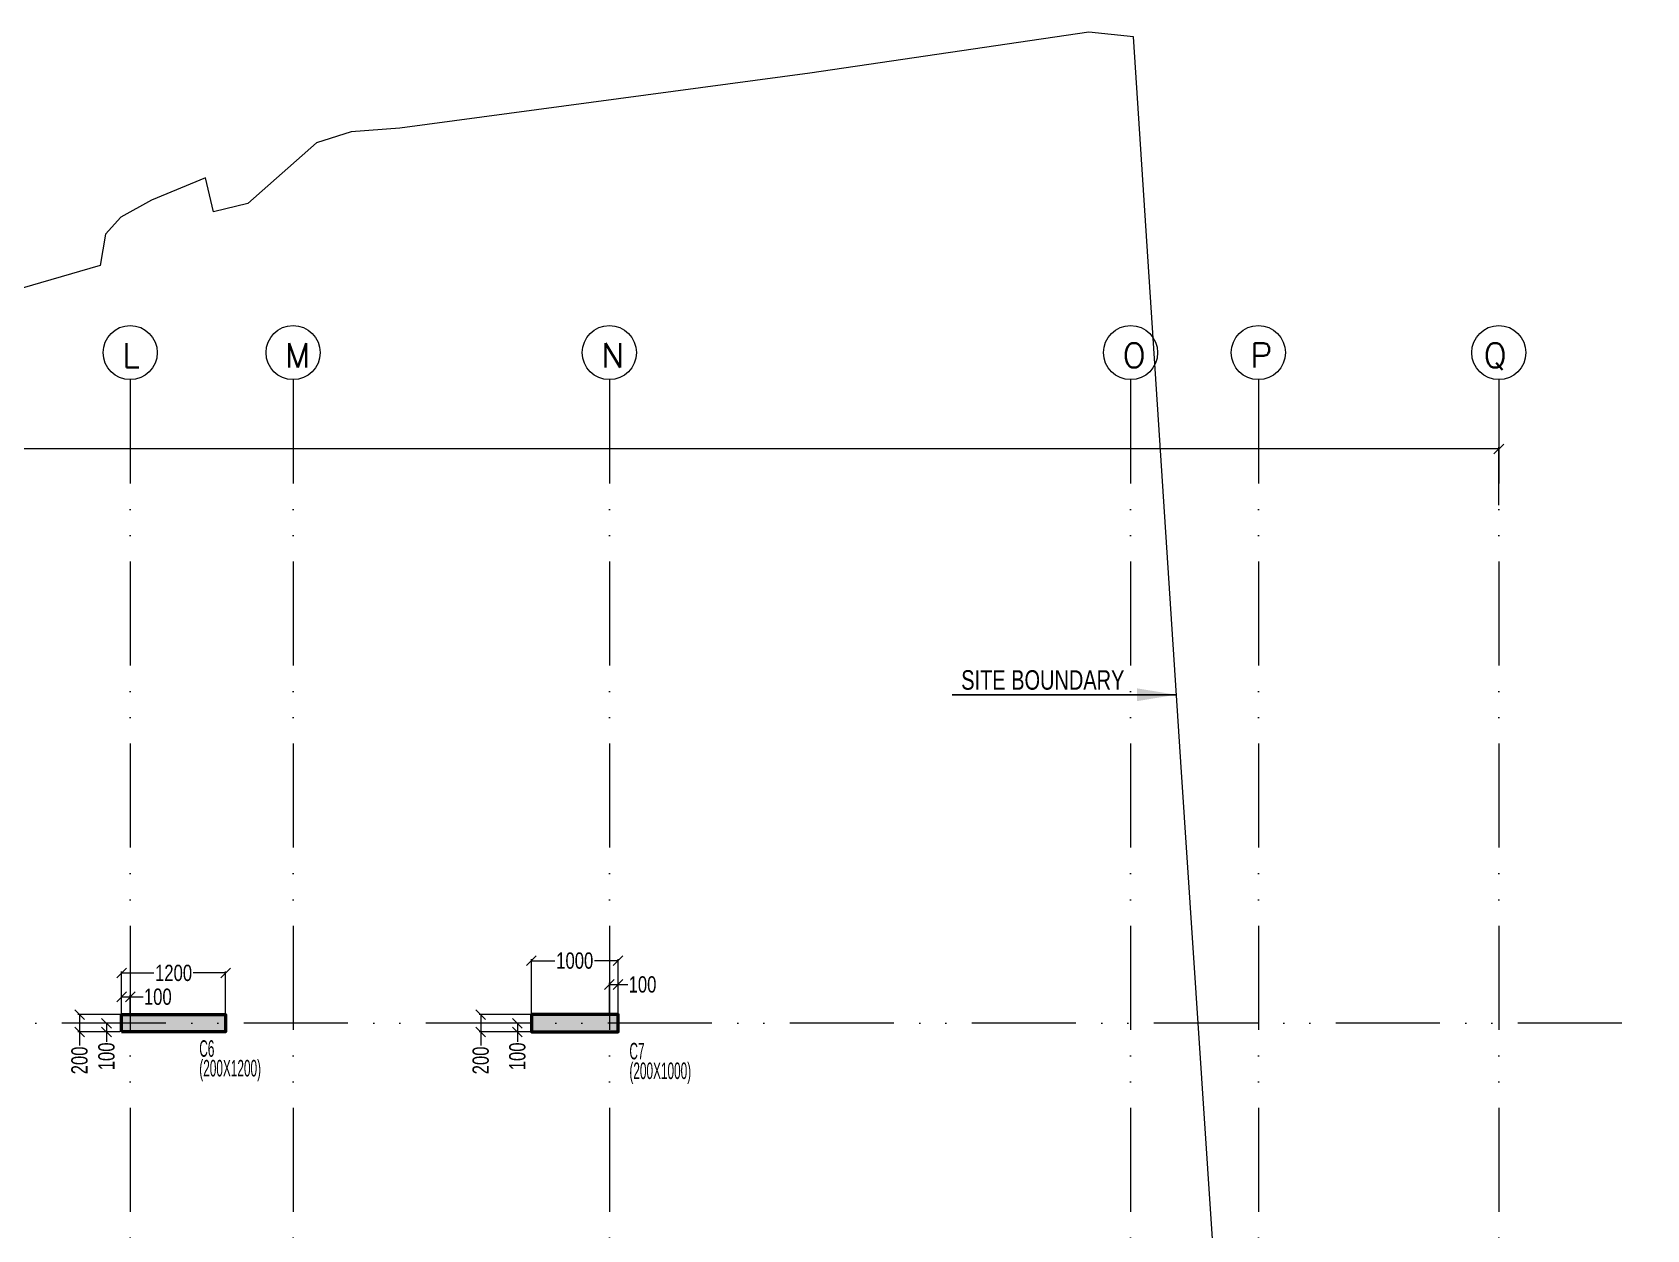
# Model space of a CAD drawing. Header units: millimetres. Extents: x 359 to 43503, y 1365 to 61403.
# Drawn here: x 21459 to 40092, y 47587 to 61403 of the extents above; entities that cross this region are included whole.
import ezdxf

# ---------------------------------------------------------------- set-up
doc = ezdxf.new("R2010")
doc.units = ezdxf.units.MM
doc.linetypes.add('ACAD_ISO04W100', pattern=[30, 24, -3, 0, -3])
doc.linetypes.add('ACAD_ISO12W100', pattern=[21, 12, -3, 0, -3, 0, -3])
for name, color, linetype, lineweight in [('A-ANNO-DIMS', 8, 'Continuous', 15), ('A-ANNO-GRID-LINE', 9, 'ACAD_ISO04W100', 20), ('A-ANNO-GRID-TEXT', 2, 'Continuous', 15), ('A-CLMN', 5, 'Continuous', 50), ('A-CONC-PATT', 253, 'Continuous', 0), ('ESGridAnnotations', 181, 'Continuous', 20), ('S - GRID TXT', 4, 'Continuous', 13), ('S-COLS-IDEN', 4, 'Continuous', 9), ('STR-COL-DIM', 8, 'Continuous', 18)]:
    doc.layers.add(name, color=color, linetype=linetype, lineweight=lineweight)
doc.styles.add('ROMANS', font='romans.shx')
doc.styles.add('SOBHA', font='swisscl.ttf')
doc.styles.add('Swis721 LtCn BT', font='swisscl.ttf', dxfattribs={"width": 0.7, "height": 250})
doc.dimstyles.new('S-75', dxfattribs={"dimscale": 75, "dimtxt": 2.5, "dimasz": 1.5, "dimexe": 0.25, "dimexo": 0.25, "dimgap": 0.1, "dimtad": 0, "dimdec": 0, "dimzin": 0, "dimdsep": 46, "dimtxsty": 'SOBHA', "dimblk": 'OBLIQUE', "dimcen": 0.09, "dimclrd": 9, "dimclre": 9, "dimclrt": 6, "dimadec": 5, "dimazin": 0, "dimtfac": 1, "dimtdec": 0, "dimtmove": 0, "dimatfit": 3, "dimfxl": 0.18, "dimtolj": 1, "dimtzin": 0, "dimlwd": -1, "dimlwe": -1, "dimarcsym": 0})

# ---------------------------------------------------------------- blocks, each defined once
blk = doc.blocks.new('A$Ca94b9103')
at = {"layer": 'A-CONC-PATT'}
h = blk.add_hatch(color=256, dxfattribs=at)
h.dxf.hatch_style = 1
h.paths.add_polyline_path([(18270, 39786), (18270, 39586), (19470, 39586), (19470, 39786)])
at = {"layer": 'A-CONC-PATT', "linetype": 'ByBlock'}
h = blk.add_hatch(color=256, dxfattribs=at)
h.dxf.hatch_style = 1
h.paths.add_polyline_path([(23000, 39786), (24000, 39786), (24000, 39586), (24000, 39586), (23800, 39586), (23800, 39586), (23000, 39586)])
at = {"layer": 'A-CLMN', "elevation": 0}
for points in [[(18270, 39586), (18270, 39786), (19470, 39786), (19470, 39586)], [(23800, 39586), (23800, 39586), (24000, 39586), (24000, 39586), (24000, 39786), (23000, 39786), (23000, 39586)]]:
    blk.add_lwpolyline(points, close=True, dxfattribs=at)
blk = doc.blocks.new('_Oblique')
at = {"color": 0, "linetype": 'ByBlock', "lineweight": -2}
blk.add_line((-0.5, -0.5), (0.5, 0.5), dxfattribs=at)
blk = doc.blocks.new('*D442')
at = {"layer": 'Defpoints', "color": 0, "transparency": 16777216}
for p in [(54435, -1588953), (20470, -1589618, 0), (54435, -1589618, 0)]:
    blk.add_point(p, dxfattribs=at)
at = {"layer": 'STR-COL-DIM', "color": 9, "transparency": 16777216}
for p, q in [((20470, -1589600), (20470, -1588934)), ((54435, -1589600), (54435, -1588934)), ((20470, -1588953), (33527, -1588953)), ((54435, -1588953), (34216, -1588953))]:
    blk.add_line(p, q, dxfattribs=at)
at = {"layer": 'STR-COL-DIM', "color": 9, "transparency": 16777216, "xscale": 112.5, "yscale": 112.5, "zscale": 112.5, "rotation": 180}
blk.add_blockref('_Oblique', (20470, -1588953), dxfattribs=at)
at = {"layer": 'STR-COL-DIM', "color": 9, "transparency": 16777216, "xscale": 112.5, "yscale": 112.5, "zscale": 112.5}
blk.add_blockref('_Oblique', (54435, -1588953), dxfattribs=at)
at = {"layer": 'STR-COL-DIM', "color": 6, "transparency": 16777216, "insert": (33872, -1588953), "char_height": 225, "attachment_point": 5, "style": 'SOBHA'}
blk.add_mtext('\\A1;33965', dxfattribs=at)
blk = doc.blocks.new('*D798')
at = {"layer": 'Defpoints', "color": 0, "transparency": 16777216}
for p in [(22490, 49969, 0), (22316, 49869), (22490, 49869)]:
    blk.add_point(p, dxfattribs=at)
at = {"layer": 'STR-COL-DIM', "color": 9, "transparency": 16777216}
for p, q in [((22471, 49969), (22297, 49969)), ((22316, 49969), (22316, 49869)), ((22471, 49869), (22297, 49869)), ((22316, 49869), (22316, 49756))]:
    blk.add_line(p, q, dxfattribs=at)
at = {"layer": 'STR-COL-DIM', "color": 9, "transparency": 16777216, "xscale": 112.5, "yscale": 112.5, "zscale": 112.5}
for p, rotation in [((22316, 49969), 90), ((22316, 49869), 270)]:
    blk.add_blockref('_Oblique', p, dxfattribs=dict(at, rotation=rotation))
at = {"layer": 'STR-COL-DIM', "color": 6, "transparency": 16777216, "insert": (22316, 49587), "char_height": 187.5, "attachment_point": 5, "rotation": 90, "style": 'SOBHA'}
blk.add_mtext('\\A1;100', dxfattribs=at)
blk = doc.blocks.new('*D799')
at = {"layer": 'Defpoints', "color": 0, "transparency": 16777216}
for p in [(22005, 50069), (22490, 50069, 0), (22490, 49869, 0)]:
    blk.add_point(p, dxfattribs=at)
at = {"layer": 'STR-COL-DIM', "color": 9, "transparency": 16777216}
for p, q in [((22471, 50069), (21986, 50069)), ((22005, 50069), (22005, 49869)), ((22471, 49869), (21986, 49869)), ((22005, 49869), (22005, 49712))]:
    blk.add_line(p, q, dxfattribs=at)
at = {"layer": 'STR-COL-DIM', "color": 9, "transparency": 16777216, "xscale": 112.5, "yscale": 112.5, "zscale": 112.5}
for p, rotation in [((22005, 50069), 90), ((22005, 49869), 270)]:
    blk.add_blockref('_Oblique', p, dxfattribs=dict(at, rotation=rotation))
at = {"layer": 'STR-COL-DIM', "color": 6, "transparency": 16777216, "insert": (22005, 49540), "char_height": 187.5, "attachment_point": 5, "rotation": 90, "style": 'SOBHA'}
blk.add_mtext('\\A1;200', dxfattribs=at)
blk = doc.blocks.new('*D800')
at = {"layer": 'Defpoints', "color": 0, "transparency": 16777216}
for p in [(23690, 50549), (22490, 50069), (23690, 50069, 0)]:
    blk.add_point(p, dxfattribs=at)
at = {"layer": 'STR-COL-DIM', "color": 9, "transparency": 16777216}
for p, q in [((22490, 50087), (22490, 50568)), ((22490, 50549), (22862, 50549)), ((23690, 50549), (23318, 50549)), ((23690, 50087), (23690, 50568))]:
    blk.add_line(p, q, dxfattribs=at)
at = {"layer": 'STR-COL-DIM', "color": 9, "transparency": 16777216, "xscale": 112.5, "yscale": 112.5, "zscale": 112.5, "rotation": 180}
blk.add_blockref('_Oblique', (22490, 50549), dxfattribs=at)
at = {"layer": 'STR-COL-DIM', "color": 9, "transparency": 16777216, "xscale": 112.5, "yscale": 112.5, "zscale": 112.5}
blk.add_blockref('_Oblique', (23690, 50549), dxfattribs=at)
at = {"layer": 'STR-COL-DIM', "color": 6, "transparency": 16777216, "insert": (23090, 50549), "char_height": 187.5, "attachment_point": 5, "style": 'SOBHA'}
blk.add_mtext('\\A1;1200', dxfattribs=at)
blk = doc.blocks.new('*D801')
at = {"layer": 'Defpoints', "color": 0, "transparency": 16777216}
for p in [(22590, 50274), (22490, 50069, 0), (22590, 50069, -1)]:
    blk.add_point(p, dxfattribs=at)
at = {"layer": 'STR-COL-DIM', "color": 9, "transparency": 16777216}
for p, q in [((22490, 50087), (22490, 50293)), ((22490, 50274), (22590, 50274)), ((22590, 50087), (22590, 50293)), ((22590, 50274), (22739, 50274))]:
    blk.add_line(p, q, dxfattribs=at)
at = {"layer": 'STR-COL-DIM', "color": 9, "transparency": 16777216, "xscale": 112.5, "yscale": 112.5, "zscale": 112.5, "rotation": 180}
blk.add_blockref('_Oblique', (22490, 50274), dxfattribs=at)
at = {"layer": 'STR-COL-DIM', "color": 9, "transparency": 16777216, "xscale": 112.5, "yscale": 112.5, "zscale": 112.5}
blk.add_blockref('_Oblique', (22590, 50274), dxfattribs=at)
at = {"layer": 'STR-COL-DIM', "color": 6, "transparency": 16777216, "insert": (22908, 50274), "char_height": 187.5, "attachment_point": 5, "style": 'SOBHA'}
blk.add_mtext('\\A1;100', dxfattribs=at)
blk = doc.blocks.new('*D802')
at = {"layer": 'Defpoints', "color": 0, "transparency": 16777216}
for p in [(27232, 49969, 0), (27058, 49869), (27232, 49869)]:
    blk.add_point(p, dxfattribs=at)
at = {"layer": 'STR-COL-DIM', "color": 9, "transparency": 16777216}
for p, q in [((27214, 49969), (27040, 49969)), ((27058, 49969), (27058, 49869)), ((27214, 49869), (27040, 49869)), ((27058, 49869), (27058, 49756))]:
    blk.add_line(p, q, dxfattribs=at)
at = {"layer": 'STR-COL-DIM', "color": 9, "transparency": 16777216, "xscale": 112.5, "yscale": 112.5, "zscale": 112.5}
for p, rotation in [((27058, 49969), 90), ((27058, 49869), 270)]:
    blk.add_blockref('_Oblique', p, dxfattribs=dict(at, rotation=rotation))
at = {"layer": 'STR-COL-DIM', "color": 6, "transparency": 16777216, "insert": (27058, 49587), "char_height": 187.5, "attachment_point": 5, "rotation": 90, "style": 'SOBHA'}
blk.add_mtext('\\A1;100', dxfattribs=at)
blk = doc.blocks.new('*D803')
at = {"layer": 'Defpoints', "color": 0, "transparency": 16777216}
for p in [(26635, 50069), (27220, 50069, 0), (27220, 49869, 0)]:
    blk.add_point(p, dxfattribs=at)
at = {"layer": 'STR-COL-DIM', "color": 9, "transparency": 16777216}
for p, q in [((27201, 50069), (26616, 50069)), ((26635, 50069), (26635, 49869)), ((27201, 49869), (26616, 49869)), ((26635, 49869), (26635, 49712))]:
    blk.add_line(p, q, dxfattribs=at)
at = {"layer": 'STR-COL-DIM', "color": 9, "transparency": 16777216, "xscale": 112.5, "yscale": 112.5, "zscale": 112.5}
for p, rotation in [((26635, 50069), 90), ((26635, 49869), 270)]:
    blk.add_blockref('_Oblique', p, dxfattribs=dict(at, rotation=rotation))
at = {"layer": 'STR-COL-DIM', "color": 6, "transparency": 16777216, "insert": (26635, 49540), "char_height": 187.5, "attachment_point": 5, "rotation": 90, "style": 'SOBHA'}
blk.add_mtext('\\A1;200', dxfattribs=at)
blk = doc.blocks.new('*D804')
at = {"layer": 'Defpoints', "color": 0, "transparency": 16777216}
for p in [(28220, 50691), (27220, 50069, 0), (28220, 50069)]:
    blk.add_point(p, dxfattribs=at)
at = {"layer": 'STR-COL-DIM', "color": 9, "transparency": 16777216}
for p, q in [((27220, 50087), (27220, 50710)), ((27220, 50691), (27492, 50691)), ((28220, 50691), (27948, 50691)), ((28220, 50087), (28220, 50710))]:
    blk.add_line(p, q, dxfattribs=at)
at = {"layer": 'STR-COL-DIM', "color": 9, "transparency": 16777216, "xscale": 112.5, "yscale": 112.5, "zscale": 112.5, "rotation": 180}
blk.add_blockref('_Oblique', (27220, 50691), dxfattribs=at)
at = {"layer": 'STR-COL-DIM', "color": 9, "transparency": 16777216, "xscale": 112.5, "yscale": 112.5, "zscale": 112.5}
blk.add_blockref('_Oblique', (28220, 50691), dxfattribs=at)
at = {"layer": 'STR-COL-DIM', "color": 6, "transparency": 16777216, "insert": (27720, 50691), "char_height": 187.5, "attachment_point": 5, "style": 'SOBHA'}
blk.add_mtext('\\A1;1000', dxfattribs=at)
blk = doc.blocks.new('*D805')
at = {"layer": 'Defpoints', "color": 0, "transparency": 16777216}
for p in [(28220, 50416), (28120, 50069, 0), (28220, 50069)]:
    blk.add_point(p, dxfattribs=at)
at = {"layer": 'STR-COL-DIM', "color": 9, "transparency": 16777216}
for p, q in [((28120, 50087), (28120, 50435)), ((28120, 50416), (28220, 50416)), ((28220, 50087), (28220, 50435)), ((28220, 50416), (28332, 50416))]:
    blk.add_line(p, q, dxfattribs=at)
at = {"layer": 'STR-COL-DIM', "color": 9, "transparency": 16777216, "xscale": 112.5, "yscale": 112.5, "zscale": 112.5, "rotation": 180}
blk.add_blockref('_Oblique', (28120, 50416), dxfattribs=at)
at = {"layer": 'STR-COL-DIM', "color": 9, "transparency": 16777216, "xscale": 112.5, "yscale": 112.5, "zscale": 112.5}
blk.add_blockref('_Oblique', (28220, 50416), dxfattribs=at)
at = {"layer": 'STR-COL-DIM', "color": 6, "transparency": 16777216, "insert": (28502, 50416), "char_height": 187.5, "attachment_point": 5, "style": 'SOBHA'}
blk.add_mtext('\\A1;100', dxfattribs=at)
blk = doc.blocks.new('A$Cacf424a8')
at = {"layer": 'S-COLS-IDEN', "char_height": 190, "width": 501.43, "attachment_point": 1, "style": 'Swis721 LtCn BT'}
for s, insert in [('C6', (17057, -296, 0)), ('(200X1200)', (17057, -523, 0)), ('(200X1000)', (22021, -553, 1))]:
    blk.add_mtext(s, dxfattribs=dict(at, insert=insert))
at = {"layer": 'S-COLS-IDEN', "color": 3, "insert": (22021, -326, 1), "char_height": 190, "width": 501.43, "attachment_point": 1, "style": 'Swis721 LtCn BT'}
blk.add_mtext('C7', dxfattribs=at)
blk = doc.blocks.new('STRG')
at = {"layer": 'A-ANNO-DIMS', "linetype": 'ACAD_ISO12W100', "ltscale": 100}
for p, q in [((38639.8, -1588153, -0.1), (38639.8, -1637469.2, -0.1)), ((40520.1, -1588153, -0.1), (40520.1, -1637469.2, -0.1)), ((44170.1, -1588153, -0.1), (44170.1, -1637469.2, -0.1)), ((50185.1, -1588153, -0.8), (50185.1, -1637469.2, -1.3)), ((51660.1, -1588153, -0.8), (51660.1, -1637469.2, -1.3)), ((54435.1, -1588153, -0.8), (54435.1, -1637469.2, -1.3)), ((55854, -1595579.8, -0.8), (17033.9, -1595579.8, -0.8))]:
    blk.add_line(p, q, dxfattribs=at)
at = {"layer": 'A-ANNO-GRID-TEXT'}
for centre in [(38639.8, -1587840.8, -0.1), (40520.1, -1587840.8, -0.1), (44170.1, -1587840.8, -0.1), (50185.1, -1587840.8, -0.8), (51660.1, -1587840.8, -0.8), (54435.1, -1587840.8, -0.8)]:
    blk.add_circle(centre, 312.3, dxfattribs=at)
at = {"layer": 'A-ANNO-GRID-TEXT', "style": 'ROMANS'}
for s, p in [('L', (38547.5, -1588013.6, 0.2)), ('M', (40427.7, -1588013.6, 0.2)), ('N', (44077.7, -1588013.6, 0.2)), ('O', (50092.7, -1588013.6, -0.5)), ('P', (51567.7, -1588013.6, -0.5)), ('Q', (54260.2, -1588013.6, -0.5))]:
    blk.add_text(s, height=282.2, dxfattribs=at).set_placement(p)
at = {"layer": 'STR-COL-DIM'}
dim = blk.add_linear_dim(base=(54435.1, -1588953), p1=(20469.8, -1589618.3, -0.3), p2=(54435.1, -1589618.3, -0.4), dimstyle='S-75', override={"dimtxt": 3, "dimtmove": 1}, dxfattribs=at)
dim.commit()
dim.dimension.update_dxf_attribs({"geometry": '*D442', "text_midpoint": (33871.6, -1588953), "dimtype": 128})

msp = doc.modelspace()

# ---------------------------------------------------------------- linework, layer by layer
at = {"layer": 'ESGridAnnotations', "ltscale": 0.01, "elevation": -2692.9}
msp.add_lwpolyline([(40070.6, 31919.3), (39911.4, 33365.5), (39640.5, 36545.3), (39394.6, 39776.7), (40091.6, 43689.3), (38471, 44079.2), (36914.4, 44393.4), (35262.6, 44757), (34723.2, 52864.6), (34169.6, 61352.8), (33651.7, 61403.3), (30431.4, 60933.3), (25701.3, 60296.8), (25140, 60253.1), (24738.8, 60128.1), (23945.6, 59426.7), (23549.6, 59332.9), (23457.4, 59722.2), (22835.4, 59466), (22482.5, 59268.8), (22305.5, 59073.9), (22243.8, 58712.3), (20770.2, 58285.2)], dxfattribs=at)

# ---------------------------------------------------------------- block references
msp.add_blockref('A$Ca94b9103', (4219.5, 10283.2, 0.8))
at = {"layer": 'A-ANNO-GRID-LINE'}
msp.add_blockref('STRG', (-16050.5, 1645548.5, 0.4), dxfattribs=at)
at = {"layer": 'S - GRID TXT', "color": 210, "linetype": 'ByBlock'}
msp.add_blockref('A$Cacf424a8', (6329.9, 50068.7), dxfattribs=at)

# ---------------------------------------------------------------- texts
at = {"layer": 'STR-COL-DIM', "color": 6, "insert": (33122, 53928.6, 1.1), "char_height": 225, "attachment_point": 5, "style": 'SOBHA'}
msp.add_mtext('\\A1;SITE BOUNDARY', dxfattribs=at)

# ---------------------------------------------------------------- dimensions: what is measured, and where the dimension line sits
at = {"layer": 'STR-COL-DIM'}
for base, p1, p2, picture, middle in [((28219.9, 50690.8, 0.7), (27220.2, 50068.7, 0.7), (28219.9, 50068.7, 0.7), '*D804', (27720, 50690.8, 0.7)), ((23689.9, 50548.9, 1.1), (22489.9, 50068.7, 1.1), (23689.9, 50068.7, 0.7), '*D800', (23089.9, 50548.9, 1.1))]:
    dim = msp.add_linear_dim(base=base, p1=p1, p2=p2, dimstyle='S-75', dxfattribs=at)
    dim.commit()
    dim.dimension.update_dxf_attribs({"geometry": picture, "text_midpoint": middle})
for base, p1, p2, picture, middle in [((28219.9, 50416.2, 0.7), (28119.9, 50068.7, 0.3), (28219.9, 50068.7, 0.7), '*D805', (28501.5, 50416.2, 0.7)), ((22589.6, 50274.3, 1.1), (22489.9, 50068.7, 0.7), (22589.6, 50068.7, 0.3), '*D801', (22907.9, 50274.3, 1.1))]:
    dim = msp.add_linear_dim(base=base, p1=p1, p2=p2, dimstyle='S-75', dxfattribs=at)
    dim.commit()
    dim.dimension.update_dxf_attribs({"geometry": picture, "text_midpoint": middle, "dimtype": 160})
for base, p1, p2, picture, middle in [((22005, 50068.7, 1.1), (22489.6, 49868.7, 0.7), (22489.9, 50068.7, 0.7), '*D799', (22005, 49540.3, 1.1)), ((26635.2, 50068.7, 1.1), (27219.9, 49868.7, 0.7), (27219.9, 50068.7, 0.7), '*D803', (26635.2, 49540.3, 1.1))]:
    dim = msp.add_linear_dim(base=base, p1=p1, p2=p2, angle=90, dimstyle='S-75', dxfattribs=at)
    dim.commit()
    dim.dimension.update_dxf_attribs({"geometry": picture, "text_midpoint": middle, "dimtype": 160})
for base, p1, p2, picture, middle in [((22315.7, 49868.7, 1.1), (22489.6, 49968.7, 0.7), (22489.6, 49868.7, 1.1), '*D798', (22315.7, 49587.1, 1.1)), ((27058.4, 49868.7, 1.1), (27232.3, 49968.7, 0.7), (27232.3, 49868.7, 1.1), '*D802', (27058.4, 49587.1, 1.1))]:
    dim = msp.add_linear_dim(base=base, p1=p1, p2=p2, angle=90, dimstyle='S-75', dxfattribs=at)
    dim.commit()
    dim.dimension.update_dxf_attribs({"geometry": picture, "text_midpoint": middle})

# ---------------------------------------------------------------- leaders
at = {"linetype": 'ByBlock'}
msp.add_leader([(34658.4, 53759.6, 0.4), (32076.1, 53759.6, 0.4)], dimstyle='S-75', override={"dimasz": 6, "dimgap": 0.1, "dimtad": 0}, dxfattribs=at)

doc.saveas('drawing.dxf')
